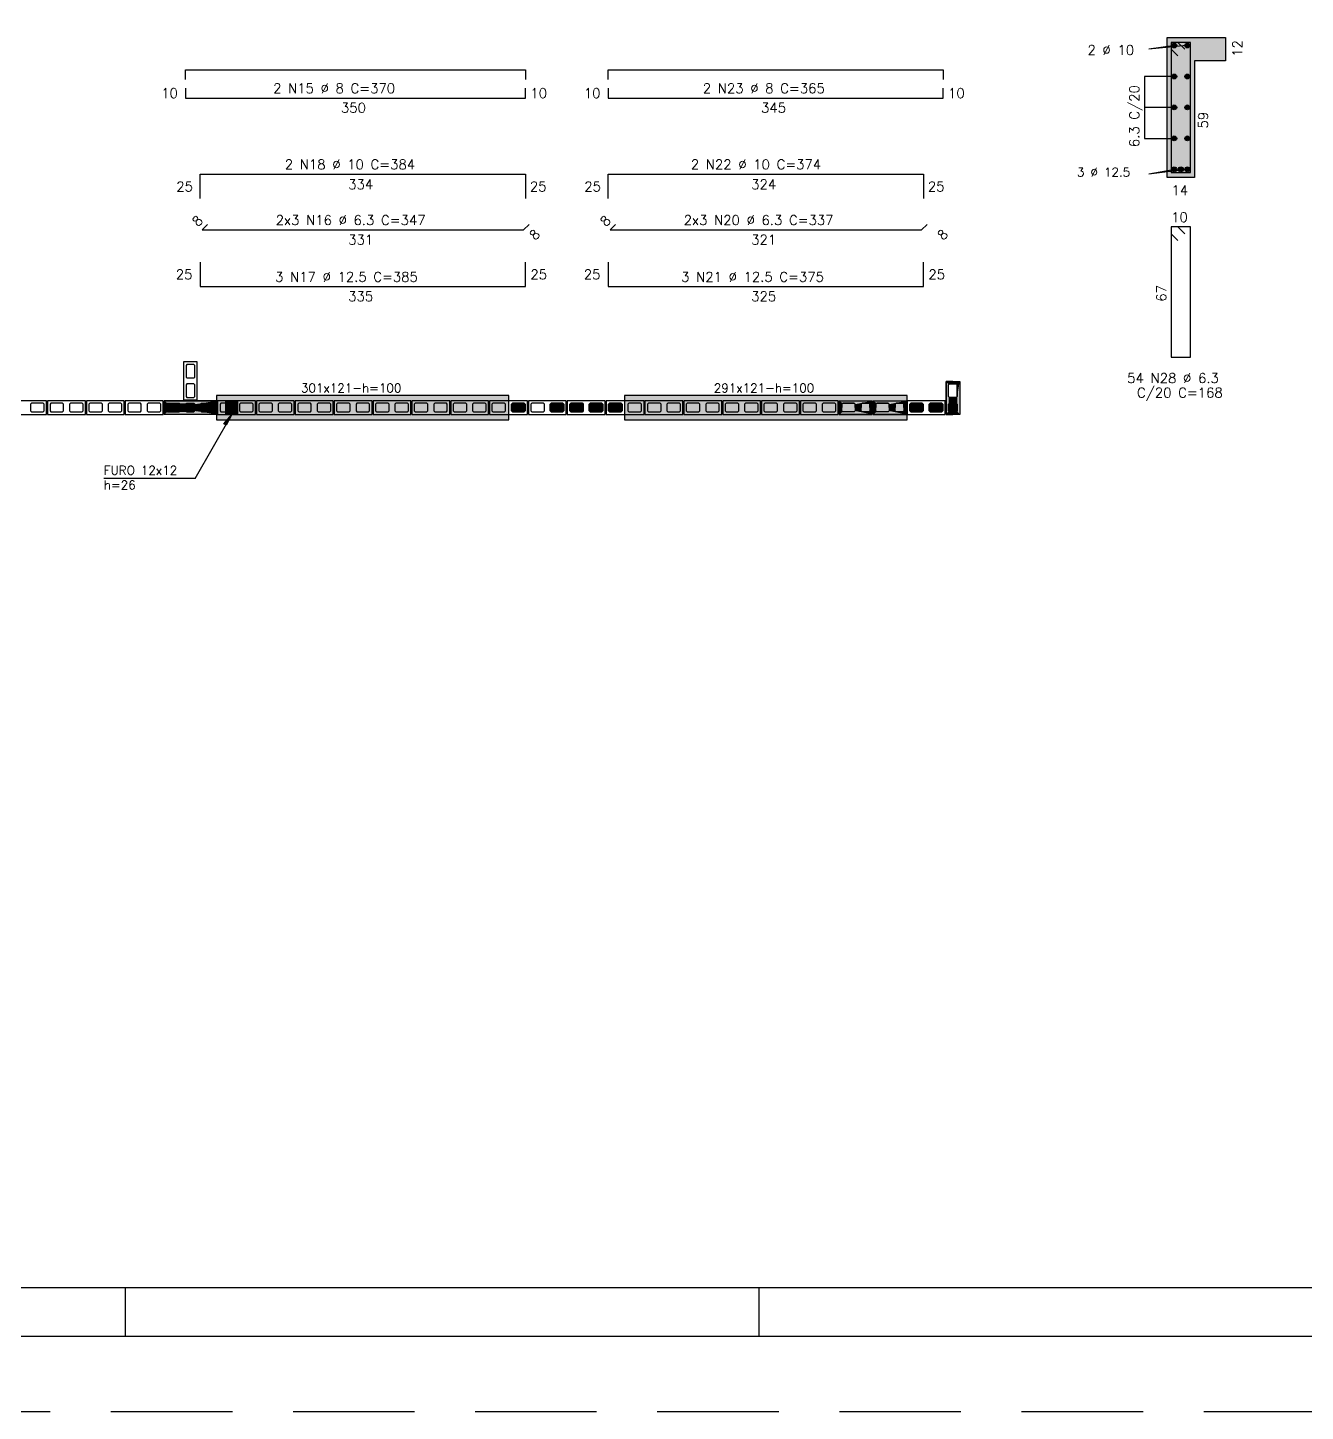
# Model space of a CAD drawing. Extents: x -1 to 122, y -1 to 61.
# Drawn here: x 45.97 to 72.28, y -1.45 to 27.04 of the extents above; entities that cross this region are included whole.
import ezdxf

# ---------------------------------------------------------------- set-up
doc = ezdxf.new("R2010")
doc.units = 0
doc.header["$MEASUREMENT"] = 0
doc.linetypes.add('HIDDEN', pattern=[0.375, 0.25, -0.125])
doc.layers.get('0').update_dxf_attribs({"linetype": 'CONTINUOUS'})
doc.layers.get('Defpoints').update_dxf_attribs({"linetype": 'CONTINUOUS'})
for name, color, linetype in [('ARQ_FOLHA', 7, 'CONTINUOUS'), ('PENA_01', 1, 'CONTINUOUS'), ('PENA_02', 2, 'CONTINUOUS'), ('PENA_03', 3, 'CONTINUOUS'), ('PENA_04', 4, 'CONTINUOUS'), ('PENA_05', 5, 'CONTINUOUS'), ('PENA_09', 254, 'CONTINUOUS'), ('PENA_10', 253, 'CONTINUOUS'), ('PENA_11', 252, 'CONTINUOUS'), ('PENA_19', 240, 'CONTINUOUS'), ('PENA_21', 100, 'CONTINUOUS'), ('PENA_23', 50, 'CONTINUOUS')]:
    doc.layers.add(name, color=color, linetype=linetype)
doc.styles.get("Standard").update_dxf_attribs({"font": 'ROMANS.SHX'})

# ---------------------------------------------------------------- blocks, each defined once
blk = doc.blocks.new('FOLHA A1+1 - 1102 X 594')
at = {"layer": 'ARQ_FOLHA', "color": 1}
for p, q in [((-718, 0), (-718, 10)), ((-587.5, 0), (-587.5, 10))]:
    blk.add_line(p, q, dxfattribs=at)
for points in [[(-1189, 0), (0, 0), (0, 594), (-1189, 594)], [(-1164, 10), (-10, 10), (-10, 584), (-1164, 584)]]:
    blk.add_lwpolyline(points, close=True, dxfattribs=at)
at = {"layer": 'Defpoints', "color": 8, "linetype": 'HIDDEN', "ltscale": 100}
blk.add_lwpolyline([(-1208.5, 609.5), (-1208.5, -15.5), (19.5, -15.5), (19.5, 609.5)], close=True, dxfattribs=at)

msp = doc.modelspace()

# ---------------------------------------------------------------- linework, layer by layer
at = {"layer": 'PENA_01', "linetype": 'Continuous'}
for p, q in [((69.599, 26.672), (69.053, 26.597)), ((69.829, 26.672), (69.053, 26.597)), ((69.579, 26.035), (68.963, 26.035)), ((68.963, 26.035), (68.963, 24.76)), ((69.579, 25.398), (68.963, 25.398)), ((68.963, 24.76), (69.579, 24.76)), ((69.599, 24.123), (69.053, 24.023)), ((69.829, 24.123), (69.053, 24.023))]:
    msp.add_line(p, q, dxfattribs=at)
for points in [[(49.252, 20.107), (49.232, 20.087), (49.232, 19.847), (49.252, 19.827), (49.392, 19.827), (49.412, 19.847), (49.412, 20.087), (49.392, 20.107), (49.252, 20.107)], [(49.252, 19.707), (49.232, 19.687), (49.232, 19.447), (49.252, 19.427), (49.392, 19.427), (49.412, 19.447), (49.412, 19.687), (49.392, 19.707), (49.252, 19.707)], [(64.932, 19.447), (64.932, 19.687), (64.952, 19.707), (65.092, 19.707), (65.112, 19.687), (65.112, 19.447), (65.092, 19.427), (64.952, 19.427), (64.932, 19.447)], [(46.312, 19.287), (46.292, 19.307), (46.052, 19.307), (46.032, 19.287), (46.032, 19.147), (46.052, 19.127), (46.292, 19.127), (46.312, 19.147), (46.312, 19.287)], [(46.712, 19.287), (46.692, 19.307), (46.452, 19.307), (46.432, 19.287), (46.432, 19.147), (46.452, 19.127), (46.692, 19.127), (46.712, 19.147), (46.712, 19.287)], [(47.112, 19.287), (47.092, 19.307), (46.852, 19.307), (46.832, 19.287), (46.832, 19.147), (46.852, 19.127), (47.092, 19.127), (47.112, 19.147), (47.112, 19.287)], [(47.512, 19.287), (47.492, 19.307), (47.252, 19.307), (47.232, 19.287), (47.232, 19.147), (47.252, 19.127), (47.492, 19.127), (47.512, 19.147), (47.512, 19.287)], [(47.912, 19.287), (47.892, 19.307), (47.652, 19.307), (47.632, 19.287), (47.632, 19.147), (47.652, 19.127), (47.892, 19.127), (47.912, 19.147), (47.912, 19.287)], [(48.312, 19.287), (48.292, 19.307), (48.052, 19.307), (48.032, 19.287), (48.032, 19.147), (48.052, 19.127), (48.292, 19.127), (48.312, 19.147), (48.312, 19.287)], [(48.712, 19.287), (48.692, 19.307), (48.452, 19.307), (48.432, 19.287), (48.432, 19.147), (48.452, 19.127), (48.692, 19.127), (48.712, 19.147), (48.712, 19.287)], [(48.832, 19.287), (48.852, 19.307), (49.092, 19.307), (49.112, 19.287), (49.112, 19.147), (49.092, 19.127), (48.852, 19.127), (48.832, 19.147), (48.832, 19.287)], [(49.232, 19.287), (49.252, 19.307), (49.392, 19.307), (49.412, 19.287), (49.412, 19.147), (49.392, 19.127), (49.252, 19.127), (49.232, 19.147), (49.232, 19.287)], [(49.532, 19.287), (49.552, 19.307), (49.792, 19.307), (49.812, 19.287), (49.812, 19.147), (49.792, 19.127), (49.552, 19.127), (49.532, 19.147), (49.532, 19.287)], [(50.212, 19.287), (50.192, 19.307), (49.952, 19.307), (49.932, 19.287), (49.932, 19.147), (49.952, 19.127), (50.192, 19.127), (50.212, 19.147), (50.212, 19.287)], [(50.612, 19.287), (50.592, 19.307), (50.352, 19.307), (50.332, 19.287), (50.332, 19.147), (50.352, 19.127), (50.592, 19.127), (50.612, 19.147), (50.612, 19.287)], [(51.012, 19.287), (50.992, 19.307), (50.752, 19.307), (50.732, 19.287), (50.732, 19.147), (50.752, 19.127), (50.992, 19.127), (51.012, 19.147), (51.012, 19.287)], [(51.412, 19.287), (51.392, 19.307), (51.152, 19.307), (51.132, 19.287), (51.132, 19.147), (51.152, 19.127), (51.392, 19.127), (51.412, 19.147), (51.412, 19.287)], [(51.812, 19.287), (51.792, 19.307), (51.552, 19.307), (51.532, 19.287), (51.532, 19.147), (51.552, 19.127), (51.792, 19.127), (51.812, 19.147), (51.812, 19.287)], [(52.212, 19.287), (52.192, 19.307), (51.952, 19.307), (51.932, 19.287), (51.932, 19.147), (51.952, 19.127), (52.192, 19.127), (52.212, 19.147), (52.212, 19.287)], [(52.612, 19.287), (52.592, 19.307), (52.352, 19.307), (52.332, 19.287), (52.332, 19.147), (52.352, 19.127), (52.592, 19.127), (52.612, 19.147), (52.612, 19.287)], [(53.012, 19.287), (52.992, 19.307), (52.752, 19.307), (52.732, 19.287), (52.732, 19.147), (52.752, 19.127), (52.992, 19.127), (53.012, 19.147), (53.012, 19.287)], [(53.412, 19.287), (53.392, 19.307), (53.152, 19.307), (53.132, 19.287), (53.132, 19.147), (53.152, 19.127), (53.392, 19.127), (53.412, 19.147), (53.412, 19.287)], [(53.812, 19.287), (53.792, 19.307), (53.552, 19.307), (53.532, 19.287), (53.532, 19.147), (53.552, 19.127), (53.792, 19.127), (53.812, 19.147), (53.812, 19.287)], [(54.212, 19.287), (54.192, 19.307), (53.952, 19.307), (53.932, 19.287), (53.932, 19.147), (53.952, 19.127), (54.192, 19.127), (54.212, 19.147), (54.212, 19.287)], [(54.612, 19.287), (54.592, 19.307), (54.352, 19.307), (54.332, 19.287), (54.332, 19.147), (54.352, 19.127), (54.592, 19.127), (54.612, 19.147), (54.612, 19.287)], [(55.012, 19.287), (54.992, 19.307), (54.752, 19.307), (54.732, 19.287), (54.732, 19.147), (54.752, 19.127), (54.992, 19.127), (55.012, 19.147), (55.012, 19.287)], [(55.412, 19.287), (55.392, 19.307), (55.152, 19.307), (55.132, 19.287), (55.132, 19.147), (55.152, 19.127), (55.392, 19.127), (55.412, 19.147), (55.412, 19.287)], [(55.812, 19.287), (55.792, 19.307), (55.552, 19.307), (55.532, 19.287), (55.532, 19.147), (55.552, 19.127), (55.792, 19.127), (55.812, 19.147), (55.812, 19.287)], [(56.212, 19.287), (56.192, 19.307), (55.952, 19.307), (55.932, 19.287), (55.932, 19.147), (55.952, 19.127), (56.192, 19.127), (56.212, 19.147), (56.212, 19.287)], [(56.612, 19.287), (56.592, 19.307), (56.352, 19.307), (56.332, 19.287), (56.332, 19.147), (56.352, 19.127), (56.592, 19.127), (56.612, 19.147), (56.612, 19.287)], [(57.012, 19.287), (56.992, 19.307), (56.752, 19.307), (56.732, 19.287), (56.732, 19.147), (56.752, 19.127), (56.992, 19.127), (57.012, 19.147), (57.012, 19.287)], [(57.412, 19.287), (57.392, 19.307), (57.152, 19.307), (57.132, 19.287), (57.132, 19.147), (57.152, 19.127), (57.392, 19.127), (57.412, 19.147), (57.412, 19.287)], [(57.812, 19.287), (57.792, 19.307), (57.552, 19.307), (57.532, 19.287), (57.532, 19.147), (57.552, 19.127), (57.792, 19.127), (57.812, 19.147), (57.812, 19.287)], [(58.212, 19.287), (58.192, 19.307), (57.952, 19.307), (57.932, 19.287), (57.932, 19.147), (57.952, 19.127), (58.192, 19.127), (58.212, 19.147), (58.212, 19.287)], [(58.612, 19.287), (58.592, 19.307), (58.352, 19.307), (58.332, 19.287), (58.332, 19.147), (58.352, 19.127), (58.592, 19.127), (58.612, 19.147), (58.612, 19.287)], [(59.012, 19.287), (58.992, 19.307), (58.752, 19.307), (58.732, 19.287), (58.732, 19.147), (58.752, 19.127), (58.992, 19.127), (59.012, 19.147), (59.012, 19.287)], [(59.412, 19.287), (59.392, 19.307), (59.152, 19.307), (59.132, 19.287), (59.132, 19.147), (59.152, 19.127), (59.392, 19.127), (59.412, 19.147), (59.412, 19.287)], [(59.812, 19.287), (59.792, 19.307), (59.552, 19.307), (59.532, 19.287), (59.532, 19.147), (59.552, 19.127), (59.792, 19.127), (59.812, 19.147), (59.812, 19.287)], [(60.212, 19.287), (60.192, 19.307), (59.952, 19.307), (59.932, 19.287), (59.932, 19.147), (59.952, 19.127), (60.192, 19.127), (60.212, 19.147), (60.212, 19.287)], [(60.612, 19.287), (60.592, 19.307), (60.352, 19.307), (60.332, 19.287), (60.332, 19.147), (60.352, 19.127), (60.592, 19.127), (60.612, 19.147), (60.612, 19.287)], [(61.012, 19.287), (60.992, 19.307), (60.752, 19.307), (60.732, 19.287), (60.732, 19.147), (60.752, 19.127), (60.992, 19.127), (61.012, 19.147), (61.012, 19.287)], [(61.412, 19.287), (61.392, 19.307), (61.152, 19.307), (61.132, 19.287), (61.132, 19.147), (61.152, 19.127), (61.392, 19.127), (61.412, 19.147), (61.412, 19.287)], [(61.812, 19.287), (61.792, 19.307), (61.552, 19.307), (61.532, 19.287), (61.532, 19.147), (61.552, 19.127), (61.792, 19.127), (61.812, 19.147), (61.812, 19.287)], [(62.212, 19.287), (62.192, 19.307), (61.952, 19.307), (61.932, 19.287), (61.932, 19.147), (61.952, 19.127), (62.192, 19.127), (62.212, 19.147), (62.212, 19.287)], [(62.612, 19.287), (62.592, 19.307), (62.352, 19.307), (62.332, 19.287), (62.332, 19.147), (62.352, 19.127), (62.592, 19.127), (62.612, 19.147), (62.612, 19.287)], [(62.992, 19.127), (62.752, 19.127), (62.732, 19.147), (62.732, 19.287), (62.752, 19.307), (62.992, 19.307), (63.012, 19.287), (63.012, 19.147), (62.992, 19.127)], [(63.292, 19.127), (63.152, 19.127), (63.132, 19.147), (63.132, 19.287), (63.152, 19.307), (63.292, 19.307), (63.312, 19.287), (63.312, 19.147), (63.292, 19.127)], [(63.692, 19.127), (63.452, 19.127), (63.432, 19.147), (63.432, 19.287), (63.452, 19.307), (63.692, 19.307), (63.712, 19.287), (63.712, 19.147), (63.692, 19.127)], [(63.992, 19.127), (63.852, 19.127), (63.832, 19.147), (63.832, 19.287), (63.852, 19.307), (63.992, 19.307), (64.012, 19.287), (64.012, 19.147), (63.992, 19.127)], [(64.412, 19.287), (64.392, 19.307), (64.152, 19.307), (64.132, 19.287), (64.132, 19.147), (64.152, 19.127), (64.392, 19.127), (64.412, 19.147), (64.412, 19.287)], [(64.812, 19.287), (64.792, 19.307), (64.552, 19.307), (64.532, 19.287), (64.532, 19.147), (64.552, 19.127), (64.792, 19.127), (64.812, 19.147), (64.812, 19.287)], [(64.932, 19.147), (64.932, 19.287), (64.952, 19.307), (65.092, 19.307), (65.112, 19.287), (65.112, 19.147), (65.092, 19.127), (64.952, 19.127), (64.932, 19.147)]]:
    msp.add_lwpolyline(points, dxfattribs=at)
at = {"layer": 'PENA_02', "linetype": 'Continuous'}
for p, q in [((48.782, 19.357), (49.862, 19.357)), ((48.782, 19.077), (48.782, 19.357)), ((49.862, 19.357), (49.862, 19.077)), ((49.862, 19.077), (48.782, 19.077))]:
    msp.add_line(p, q, dxfattribs=at)
for points in [[(49.182, 20.157), (49.182, 19.377), (49.462, 19.377), (49.462, 20.157), (49.182, 20.157)], [(64.882, 19.077), (64.882, 19.757), (65.162, 19.757), (65.162, 19.077), (64.882, 19.077)], [(46.362, 19.357), (45.582, 19.357), (45.582, 19.077), (46.362, 19.077), (46.362, 19.357)], [(47.162, 19.357), (46.382, 19.357), (46.382, 19.077), (47.162, 19.077), (47.162, 19.357)], [(47.962, 19.357), (47.182, 19.357), (47.182, 19.077), (47.962, 19.077), (47.962, 19.357)], [(48.762, 19.357), (47.982, 19.357), (47.982, 19.077), (48.762, 19.077), (48.762, 19.357)], [(50.662, 19.357), (49.882, 19.357), (49.882, 19.077), (50.662, 19.077), (50.662, 19.357)], [(51.462, 19.357), (50.682, 19.357), (50.682, 19.077), (51.462, 19.077), (51.462, 19.357)], [(52.262, 19.357), (51.482, 19.357), (51.482, 19.077), (52.262, 19.077), (52.262, 19.357)], [(53.062, 19.357), (52.282, 19.357), (52.282, 19.077), (53.062, 19.077), (53.062, 19.357)], [(53.862, 19.357), (53.082, 19.357), (53.082, 19.077), (53.862, 19.077), (53.862, 19.357)], [(54.662, 19.357), (53.882, 19.357), (53.882, 19.077), (54.662, 19.077), (54.662, 19.357)], [(55.462, 19.357), (54.682, 19.357), (54.682, 19.077), (55.462, 19.077), (55.462, 19.357)], [(56.262, 19.357), (55.482, 19.357), (55.482, 19.077), (56.262, 19.077), (56.262, 19.357)], [(57.062, 19.357), (56.282, 19.357), (56.282, 19.077), (57.062, 19.077), (57.062, 19.357)], [(57.862, 19.357), (57.082, 19.357), (57.082, 19.077), (57.862, 19.077), (57.862, 19.357)], [(58.662, 19.357), (57.882, 19.357), (57.882, 19.077), (58.662, 19.077), (58.662, 19.357)], [(59.462, 19.357), (58.682, 19.357), (58.682, 19.077), (59.462, 19.077), (59.462, 19.357)], [(60.262, 19.357), (59.482, 19.357), (59.482, 19.077), (60.262, 19.077), (60.262, 19.357)], [(61.062, 19.357), (60.282, 19.357), (60.282, 19.077), (61.062, 19.077), (61.062, 19.357)], [(61.862, 19.357), (61.082, 19.357), (61.082, 19.077), (61.862, 19.077), (61.862, 19.357)], [(62.662, 19.357), (61.882, 19.357), (61.882, 19.077), (62.662, 19.077), (62.662, 19.357)], [(63.362, 19.077), (62.682, 19.077), (62.682, 19.357), (63.362, 19.357), (63.362, 19.077)], [(64.062, 19.077), (63.382, 19.077), (63.382, 19.357), (64.062, 19.357), (64.062, 19.077)], [(64.862, 19.357), (64.082, 19.357), (64.082, 19.077), (64.862, 19.077), (64.862, 19.357)]]:
    msp.add_lwpolyline(points, dxfattribs=at)
at = {"layer": 'PENA_03', "linetype": 'Continuous'}
for p, q in [((69.434, 23.958), (69.434, 26.838)), ((69.434, 26.838), (70.634, 26.838)), ((70.634, 26.838), (70.634, 26.358)), ((70.634, 26.358), (69.994, 26.358)), ((69.994, 26.358), (69.994, 23.958)), ((69.994, 23.958), (69.434, 23.958)), ((50.051, 19.357), (50.291, 19.077)), ((50.291, 19.357), (50.051, 19.077)), ((50.292, 19.357), (50.052, 19.077)), ((50.292, 19.076), (50.052, 19.357)), ((50.052, 19.357), (50.292, 19.077)), ((50.292, 19.357), (50.052, 19.077)), ((49.419, 17.754), (50.172, 19.076)), ((49.419, 17.754), (47.539, 17.754))]:
    msp.add_line(p, q, dxfattribs=at)
for points in [[(49.112, 19.147), (49.092, 19.127), (48.852, 19.127), (48.832, 19.147), (48.832, 19.287), (48.852, 19.307), (49.092, 19.307), (49.112, 19.287), (49.112, 19.147)], [(49.392, 19.307), (49.412, 19.287), (49.412, 19.147), (49.392, 19.127), (49.252, 19.127), (49.232, 19.147), (49.232, 19.287), (49.252, 19.307), (49.392, 19.307)], [(49.812, 19.147), (49.792, 19.127), (49.552, 19.127), (49.532, 19.147), (49.532, 19.287), (49.552, 19.307), (49.792, 19.307), (49.812, 19.287), (49.812, 19.147)], [(50.051, 19.357), (50.291, 19.357), (50.291, 19.077), (50.051, 19.077), (50.051, 19.357)], [(50.052, 19.357), (50.292, 19.357), (50.292, 19.076), (50.052, 19.076), (50.052, 19.357)], [(50.052, 19.357), (50.292, 19.357), (50.292, 19.077), (50.052, 19.077), (50.052, 19.357)], [(56.212, 19.147), (56.192, 19.127), (55.952, 19.127), (55.932, 19.147), (55.932, 19.287), (55.952, 19.307), (56.192, 19.307), (56.212, 19.287), (56.212, 19.147)], [(57.012, 19.147), (56.992, 19.127), (56.752, 19.127), (56.732, 19.147), (56.732, 19.287), (56.752, 19.307), (56.992, 19.307), (57.012, 19.287), (57.012, 19.147)], [(57.412, 19.147), (57.392, 19.127), (57.152, 19.127), (57.132, 19.147), (57.132, 19.287), (57.152, 19.307), (57.392, 19.307), (57.412, 19.287), (57.412, 19.147)], [(57.812, 19.147), (57.792, 19.127), (57.552, 19.127), (57.532, 19.147), (57.532, 19.287), (57.552, 19.307), (57.792, 19.307), (57.812, 19.287), (57.812, 19.147)], [(58.212, 19.147), (58.192, 19.127), (57.952, 19.127), (57.932, 19.147), (57.932, 19.287), (57.952, 19.307), (58.192, 19.307), (58.212, 19.287), (58.212, 19.147)], [(64.412, 19.147), (64.392, 19.127), (64.152, 19.127), (64.132, 19.147), (64.132, 19.287), (64.152, 19.307), (64.392, 19.307), (64.412, 19.287), (64.412, 19.147)], [(64.812, 19.147), (64.792, 19.127), (64.552, 19.127), (64.532, 19.147), (64.532, 19.287), (64.552, 19.307), (64.792, 19.307), (64.812, 19.287), (64.812, 19.147)], [(65.092, 19.307), (65.112, 19.287), (65.112, 19.147), (65.092, 19.127), (64.952, 19.127), (64.932, 19.147), (64.932, 19.287), (64.952, 19.307), (65.092, 19.307)], [(50.172, 19.076), (50.057, 18.852), (50.009, 18.885), (50.172, 19.076)]]:
    msp.add_lwpolyline(points, dxfattribs=at)
for centre, radius in [((69.579, 26.673), 0.05), ((69.849, 26.673), 0.05), ((69.579, 26.035), 0.05), ((69.849, 26.035), 0.05), ((69.579, 25.398), 0.05), ((69.849, 25.398), 0.05), ((69.579, 24.76), 0.05), ((69.849, 24.76), 0.05), ((69.579, 24.123), 0.05), ((69.714, 24.123), 0.05), ((69.849, 24.123), 0.05), ((48.972, 19.217), 0.04), ((49.322, 19.217), 0.04), ((49.672, 19.217), 0.04), ((56.072, 19.217), 0.04), ((56.872, 19.217), 0.04), ((57.272, 19.217), 0.04), ((57.672, 19.217), 0.04), ((58.072, 19.217), 0.04), ((64.272, 19.217), 0.04), ((64.672, 19.217), 0.04), ((65.022, 19.217), 0.04)]:
    msp.add_circle(centre, radius, dxfattribs=at)
for points in [[(69.629, 26.673), (69.554, 26.716), (69.532, 26.69)], [(69.629, 26.673), (69.532, 26.69), (69.532, 26.656)], [(69.629, 26.673), (69.532, 26.656), (69.554, 26.63)], [(69.629, 26.673), (69.587, 26.722), (69.554, 26.716)], [(69.629, 26.673), (69.554, 26.63), (69.587, 26.624)], [(69.629, 26.673), (69.617, 26.705), (69.587, 26.722)], [(69.629, 26.673), (69.587, 26.624), (69.617, 26.641)], [(69.629, 26.673), (69.617, 26.641), (69.629, 26.673)], [(69.899, 26.673), (69.824, 26.716), (69.802, 26.69)], [(69.899, 26.673), (69.802, 26.69), (69.802, 26.656)], [(69.899, 26.673), (69.802, 26.656), (69.824, 26.63)], [(69.899, 26.673), (69.857, 26.722), (69.824, 26.716)], [(69.899, 26.673), (69.824, 26.63), (69.857, 26.624)], [(69.899, 26.673), (69.887, 26.705), (69.857, 26.722)], [(69.899, 26.673), (69.857, 26.624), (69.887, 26.641)], [(69.899, 26.673), (69.887, 26.641), (69.899, 26.673)], [(69.629, 26.035), (69.554, 26.079), (69.532, 26.052)], [(69.629, 26.035), (69.532, 26.052), (69.532, 26.018)], [(69.629, 26.035), (69.532, 26.018), (69.554, 25.992)], [(69.629, 26.035), (69.587, 26.085), (69.554, 26.079)], [(69.629, 26.035), (69.554, 25.992), (69.587, 25.986)], [(69.629, 26.035), (69.617, 26.067), (69.587, 26.085)], [(69.629, 26.035), (69.587, 25.986), (69.617, 26.003)], [(69.629, 26.035), (69.617, 26.003), (69.629, 26.035)], [(69.899, 26.035), (69.824, 26.079), (69.802, 26.052)], [(69.899, 26.035), (69.802, 26.052), (69.802, 26.018)], [(69.899, 26.035), (69.802, 26.018), (69.824, 25.992)], [(69.899, 26.035), (69.857, 26.085), (69.824, 26.079)], [(69.899, 26.035), (69.824, 25.992), (69.857, 25.986)], [(69.899, 26.035), (69.887, 26.067), (69.857, 26.085)], [(69.899, 26.035), (69.857, 25.986), (69.887, 26.003)], [(69.899, 26.035), (69.887, 26.003), (69.899, 26.035)], [(69.629, 25.398), (69.554, 25.441), (69.532, 25.415)], [(69.629, 25.398), (69.532, 25.415), (69.532, 25.381)], [(69.629, 25.398), (69.532, 25.381), (69.554, 25.355)], [(69.629, 25.398), (69.587, 25.447), (69.554, 25.441)], [(69.629, 25.398), (69.554, 25.355), (69.587, 25.349)], [(69.629, 25.398), (69.617, 25.43), (69.587, 25.447)], [(69.629, 25.398), (69.587, 25.349), (69.617, 25.366)], [(69.629, 25.398), (69.617, 25.366), (69.629, 25.398)], [(69.899, 25.398), (69.824, 25.441), (69.802, 25.415)], [(69.899, 25.398), (69.802, 25.415), (69.802, 25.381)], [(69.899, 25.398), (69.802, 25.381), (69.824, 25.355)], [(69.899, 25.398), (69.857, 25.447), (69.824, 25.441)], [(69.899, 25.398), (69.824, 25.355), (69.857, 25.349)], [(69.899, 25.398), (69.887, 25.43), (69.857, 25.447)], [(69.899, 25.398), (69.857, 25.349), (69.887, 25.366)], [(69.899, 25.398), (69.887, 25.366), (69.899, 25.398)], [(69.629, 24.76), (69.554, 24.804), (69.532, 24.777)], [(69.629, 24.76), (69.587, 24.81), (69.554, 24.804)], [(69.629, 24.76), (69.617, 24.792), (69.587, 24.81)], [(69.899, 24.76), (69.824, 24.804), (69.802, 24.777)], [(69.899, 24.76), (69.857, 24.81), (69.824, 24.804)], [(69.899, 24.76), (69.887, 24.792), (69.857, 24.81)], [(69.629, 24.76), (69.532, 24.777), (69.532, 24.743)], [(69.629, 24.76), (69.532, 24.743), (69.554, 24.717)], [(69.629, 24.76), (69.554, 24.717), (69.587, 24.711)], [(69.629, 24.76), (69.587, 24.711), (69.617, 24.728)], [(69.629, 24.76), (69.617, 24.728), (69.629, 24.76)], [(69.899, 24.76), (69.802, 24.777), (69.802, 24.743)], [(69.899, 24.76), (69.802, 24.743), (69.824, 24.717)], [(69.899, 24.76), (69.824, 24.717), (69.857, 24.711)], [(69.899, 24.76), (69.857, 24.711), (69.887, 24.728)], [(69.899, 24.76), (69.887, 24.728), (69.899, 24.76)], [(69.629, 24.123), (69.554, 24.166), (69.532, 24.14)], [(69.629, 24.123), (69.532, 24.14), (69.532, 24.106)], [(69.629, 24.123), (69.532, 24.106), (69.554, 24.08)], [(69.629, 24.123), (69.587, 24.172), (69.554, 24.166)], [(69.629, 24.123), (69.554, 24.08), (69.587, 24.074)], [(69.629, 24.123), (69.617, 24.155), (69.587, 24.172)], [(69.629, 24.123), (69.587, 24.074), (69.617, 24.091)], [(69.629, 24.123), (69.617, 24.091), (69.629, 24.123)], [(69.764, 24.123), (69.689, 24.166), (69.667, 24.14)], [(69.764, 24.123), (69.667, 24.14), (69.667, 24.106)], [(69.764, 24.123), (69.667, 24.106), (69.689, 24.08)], [(69.764, 24.123), (69.722, 24.172), (69.689, 24.166)], [(69.764, 24.123), (69.689, 24.08), (69.722, 24.074)], [(69.764, 24.123), (69.752, 24.155), (69.722, 24.172)], [(69.764, 24.123), (69.722, 24.074), (69.752, 24.091)], [(69.764, 24.123), (69.752, 24.091), (69.764, 24.123)], [(69.899, 24.123), (69.824, 24.166), (69.802, 24.14)], [(69.899, 24.123), (69.802, 24.14), (69.802, 24.106)], [(69.899, 24.123), (69.802, 24.106), (69.824, 24.08)], [(69.899, 24.123), (69.857, 24.172), (69.824, 24.166)], [(69.899, 24.123), (69.824, 24.08), (69.857, 24.074)], [(69.899, 24.123), (69.887, 24.155), (69.857, 24.172)], [(69.899, 24.123), (69.857, 24.074), (69.887, 24.091)], [(69.899, 24.123), (69.887, 24.091), (69.899, 24.123)], [(49.012, 19.217), (48.952, 19.251), (48.934, 19.23)], [(49.012, 19.217), (48.934, 19.23), (48.934, 19.203)], [(49.012, 19.217), (48.934, 19.203), (48.952, 19.182)], [(49.012, 19.217), (48.979, 19.256), (48.952, 19.251)], [(49.012, 19.217), (48.952, 19.182), (48.979, 19.177)], [(49.012, 19.217), (49.003, 19.242), (48.979, 19.256)], [(49.012, 19.217), (48.979, 19.177), (49.003, 19.191)], [(49.012, 19.217), (49.003, 19.191), (49.012, 19.217)], [(49.362, 19.217), (49.302, 19.251), (49.284, 19.23)], [(49.362, 19.217), (49.284, 19.23), (49.284, 19.203)], [(49.362, 19.217), (49.284, 19.203), (49.302, 19.182)], [(49.362, 19.217), (49.329, 19.256), (49.302, 19.251)], [(49.362, 19.217), (49.302, 19.182), (49.329, 19.177)], [(49.362, 19.217), (49.353, 19.242), (49.329, 19.256)], [(49.362, 19.217), (49.329, 19.177), (49.353, 19.191)], [(49.362, 19.217), (49.353, 19.191), (49.362, 19.217)], [(49.712, 19.217), (49.652, 19.251), (49.634, 19.23)], [(49.712, 19.217), (49.634, 19.23), (49.634, 19.203)], [(49.712, 19.217), (49.634, 19.203), (49.652, 19.182)], [(49.712, 19.217), (49.679, 19.256), (49.652, 19.251)], [(49.712, 19.217), (49.652, 19.182), (49.679, 19.177)], [(49.712, 19.217), (49.703, 19.242), (49.679, 19.256)], [(49.712, 19.217), (49.679, 19.177), (49.703, 19.191)], [(49.712, 19.217), (49.703, 19.191), (49.712, 19.217)], [(56.112, 19.217), (56.052, 19.251), (56.034, 19.23)], [(56.112, 19.217), (56.034, 19.23), (56.034, 19.203)], [(56.112, 19.217), (56.034, 19.203), (56.052, 19.182)], [(56.112, 19.217), (56.079, 19.256), (56.052, 19.251)], [(56.112, 19.217), (56.052, 19.182), (56.079, 19.177)], [(56.112, 19.217), (56.103, 19.242), (56.079, 19.256)], [(56.112, 19.217), (56.079, 19.177), (56.103, 19.191)], [(56.112, 19.217), (56.103, 19.191), (56.112, 19.217)], [(56.912, 19.217), (56.852, 19.251), (56.834, 19.23)], [(56.912, 19.217), (56.834, 19.23), (56.834, 19.203)], [(56.912, 19.217), (56.834, 19.203), (56.852, 19.182)], [(56.912, 19.217), (56.879, 19.256), (56.852, 19.251)], [(56.912, 19.217), (56.852, 19.182), (56.879, 19.177)], [(56.912, 19.217), (56.903, 19.242), (56.879, 19.256)], [(56.912, 19.217), (56.879, 19.177), (56.903, 19.191)], [(56.912, 19.217), (56.903, 19.191), (56.912, 19.217)], [(57.312, 19.217), (57.252, 19.251), (57.234, 19.23)], [(57.312, 19.217), (57.234, 19.23), (57.234, 19.203)], [(57.312, 19.217), (57.234, 19.203), (57.252, 19.182)], [(57.312, 19.217), (57.279, 19.256), (57.252, 19.251)], [(57.312, 19.217), (57.252, 19.182), (57.279, 19.177)], [(57.312, 19.217), (57.303, 19.242), (57.279, 19.256)], [(57.312, 19.217), (57.279, 19.177), (57.303, 19.191)], [(57.312, 19.217), (57.303, 19.191), (57.312, 19.217)], [(57.712, 19.217), (57.652, 19.251), (57.634, 19.23)], [(57.712, 19.217), (57.634, 19.23), (57.634, 19.203)], [(57.712, 19.217), (57.634, 19.203), (57.652, 19.182)], [(57.712, 19.217), (57.679, 19.256), (57.652, 19.251)], [(57.712, 19.217), (57.652, 19.182), (57.679, 19.177)], [(57.712, 19.217), (57.703, 19.242), (57.679, 19.256)], [(57.712, 19.217), (57.679, 19.177), (57.703, 19.191)], [(57.712, 19.217), (57.703, 19.191), (57.712, 19.217)], [(58.112, 19.217), (58.052, 19.251), (58.034, 19.23)], [(58.112, 19.217), (58.034, 19.23), (58.034, 19.203)], [(58.112, 19.217), (58.034, 19.203), (58.052, 19.182)], [(58.112, 19.217), (58.079, 19.256), (58.052, 19.251)], [(58.112, 19.217), (58.052, 19.182), (58.079, 19.177)], [(58.112, 19.217), (58.103, 19.242), (58.079, 19.256)], [(58.112, 19.217), (58.079, 19.177), (58.103, 19.191)], [(58.112, 19.217), (58.103, 19.191), (58.112, 19.217)], [(64.312, 19.217), (64.252, 19.251), (64.234, 19.23)], [(64.312, 19.217), (64.234, 19.23), (64.234, 19.203)], [(64.312, 19.217), (64.234, 19.203), (64.252, 19.182)], [(64.312, 19.217), (64.279, 19.256), (64.252, 19.251)], [(64.312, 19.217), (64.252, 19.182), (64.279, 19.177)], [(64.312, 19.217), (64.303, 19.242), (64.279, 19.256)], [(64.312, 19.217), (64.279, 19.177), (64.303, 19.191)], [(64.312, 19.217), (64.303, 19.191), (64.312, 19.217)], [(64.712, 19.217), (64.652, 19.251), (64.634, 19.23)], [(64.712, 19.217), (64.634, 19.23), (64.634, 19.203)], [(64.712, 19.217), (64.634, 19.203), (64.652, 19.182)], [(64.712, 19.217), (64.679, 19.256), (64.652, 19.251)], [(64.712, 19.217), (64.652, 19.182), (64.679, 19.177)], [(64.712, 19.217), (64.703, 19.242), (64.679, 19.256)], [(64.712, 19.217), (64.679, 19.177), (64.703, 19.191)], [(64.712, 19.217), (64.703, 19.191), (64.712, 19.217)], [(65.062, 19.217), (65.002, 19.251), (64.984, 19.23)], [(65.062, 19.217), (64.984, 19.23), (64.984, 19.203)], [(65.062, 19.217), (64.984, 19.203), (65.002, 19.182)], [(65.062, 19.217), (65.029, 19.256), (65.002, 19.251)], [(65.062, 19.217), (65.002, 19.182), (65.029, 19.177)], [(65.062, 19.217), (65.053, 19.242), (65.029, 19.256)], [(65.062, 19.217), (65.029, 19.177), (65.053, 19.191)], [(65.062, 19.217), (65.053, 19.191), (65.062, 19.217)], [(50.172, 19.076), (50.057, 18.852), (50.009, 18.885)], [(50.172, 19.076), (50.009, 18.885), (50.172, 19.076)]]:
    msp.add_solid(points, dxfattribs=at)
at = {"layer": 'PENA_04', "linetype": 'Continuous'}
for p, q in [((69.654, 26.738), (69.514, 26.738)), ((69.514, 26.738), (69.514, 24.058)), ((69.914, 26.738), (69.514, 26.738)), ((69.514, 26.738), (69.514, 26.598)), ((69.514, 26.598), (69.654, 26.458)), ((69.794, 26.598), (69.654, 26.738)), ((69.914, 24.058), (69.914, 26.738)), ((69.514, 24.058), (69.914, 24.058))]:
    msp.add_line(p, q, dxfattribs=at)
at = {"layer": 'PENA_05', "linetype": 'Continuous'}
for p, q in [((49.222, 25.975), (49.222, 26.175)), ((49.222, 26.175), (56.222, 26.175)), ((56.222, 26.175), (56.222, 25.975)), ((57.922, 25.975), (57.922, 26.175)), ((57.922, 26.175), (64.822, 26.175)), ((64.822, 26.175), (64.822, 25.975)), ((49.222, 25.791), (49.222, 25.591)), ((56.222, 25.591), (56.222, 25.791)), ((57.922, 25.791), (57.922, 25.591)), ((64.822, 25.591), (64.822, 25.791)), ((49.222, 25.591), (56.222, 25.591)), ((57.922, 25.591), (64.822, 25.591)), ((49.522, 23.524), (49.522, 24.024)), ((49.522, 24.024), (56.222, 24.024)), ((56.222, 24.024), (56.222, 23.524)), ((57.922, 23.524), (57.922, 24.024)), ((57.922, 24.024), (64.417, 24.024)), ((64.417, 24.024), (64.417, 23.524)), ((49.675, 22.987), (49.562, 22.874)), ((49.562, 22.874), (56.182, 22.874)), ((56.182, 22.874), (56.295, 22.987)), ((58.075, 22.987), (57.962, 22.874)), ((57.962, 22.874), (64.377, 22.874)), ((64.377, 22.874), (64.49, 22.987)), ((69.654, 22.937), (69.514, 22.937)), ((69.514, 22.937), (69.514, 20.257)), ((69.914, 22.937), (69.514, 22.937)), ((69.514, 22.937), (69.514, 22.797)), ((69.514, 22.797), (69.654, 22.657)), ((69.794, 22.797), (69.654, 22.937)), ((69.914, 20.257), (69.914, 22.937)), ((49.522, 22.209), (49.522, 21.709)), ((56.222, 21.709), (56.222, 22.209)), ((57.922, 22.209), (57.922, 21.709)), ((64.417, 21.709), (64.417, 22.209)), ((49.522, 21.709), (56.222, 21.709)), ((57.922, 21.709), (64.417, 21.709)), ((69.514, 20.257), (69.914, 20.257))]:
    msp.add_line(p, q, dxfattribs=at)
at = {"layer": 'PENA_09', "linetype": 'Continuous'}
for points in [[(50.172, 19.217), (50.292, 19.357), (50.052, 19.357), (50.172, 19.217)], [(50.052, 19.077), (50.172, 19.217), (50.052, 19.357), (50.052, 19.077)], [(50.172, 19.217), (50.052, 19.077), (50.052, 19.076), (50.292, 19.076), (50.172, 19.217)], [(50.292, 19.076), (50.292, 19.357), (50.172, 19.217), (50.292, 19.076)]]:
    msp.add_lwpolyline(points, dxfattribs=at)
for points in [[(50.172, 19.217), (50.292, 19.357), (50.052, 19.357)], [(50.172, 19.217), (50.052, 19.357), (50.172, 19.217)], [(50.052, 19.077), (50.172, 19.217), (50.052, 19.357)], [(50.052, 19.077), (50.052, 19.357), (50.052, 19.077)], [(50.172, 19.217), (50.052, 19.077), (50.052, 19.077)], [(50.172, 19.217), (50.052, 19.077), (50.292, 19.076)], [(50.292, 19.076), (50.292, 19.357), (50.172, 19.217)], [(50.292, 19.076), (50.172, 19.217), (50.292, 19.076)], [(50.172, 19.217), (50.292, 19.076), (50.172, 19.217)]]:
    msp.add_solid(points, dxfattribs=at)
at = {"layer": 'PENA_10', "linetype": 'Continuous'}
for points in [[(69.434, 26.838), (70.634, 26.838), (70.634, 26.358)], [(69.434, 26.838), (70.634, 26.358), (69.994, 26.358)], [(69.434, 26.838), (69.994, 26.358), (69.994, 23.958)], [(69.434, 26.838), (69.994, 23.958), (69.434, 23.958)], [(69.434, 26.838), (69.434, 23.958), (69.434, 26.838)]]:
    msp.add_solid(points, dxfattribs=at)
at = {"layer": 'PENA_11', "linetype": 'Continuous'}
for points in [[(49.112, 19.147), (48.832, 19.287), (48.852, 19.307)], [(49.112, 19.147), (48.832, 19.147), (48.832, 19.287)], [(49.112, 19.147), (48.852, 19.127), (48.832, 19.147)], [(49.112, 19.147), (48.852, 19.307), (49.092, 19.307)], [(49.112, 19.147), (49.092, 19.127), (48.852, 19.127)], [(49.112, 19.147), (49.092, 19.307), (49.112, 19.287)], [(49.112, 19.147), (49.112, 19.287), (49.112, 19.147)], [(49.392, 19.307), (49.252, 19.127), (49.232, 19.147)], [(49.392, 19.307), (49.232, 19.147), (49.232, 19.287)], [(49.392, 19.307), (49.232, 19.287), (49.252, 19.307)], [(49.392, 19.307), (49.392, 19.127), (49.252, 19.127)], [(49.392, 19.307), (49.252, 19.307), (49.392, 19.307)], [(49.392, 19.307), (49.412, 19.287), (49.412, 19.147)], [(49.392, 19.307), (49.412, 19.147), (49.392, 19.127)], [(49.812, 19.147), (49.532, 19.287), (49.552, 19.307)], [(49.812, 19.147), (49.532, 19.147), (49.532, 19.287)], [(49.812, 19.147), (49.552, 19.127), (49.532, 19.147)], [(49.812, 19.147), (49.552, 19.307), (49.792, 19.307)], [(49.812, 19.147), (49.792, 19.127), (49.552, 19.127)], [(49.812, 19.147), (49.792, 19.307), (49.812, 19.287)], [(49.812, 19.147), (49.812, 19.287), (49.812, 19.147)], [(56.212, 19.147), (55.932, 19.287), (55.952, 19.307)], [(56.212, 19.147), (55.932, 19.147), (55.932, 19.287)], [(56.212, 19.147), (55.952, 19.127), (55.932, 19.147)], [(56.212, 19.147), (55.952, 19.307), (56.192, 19.307)], [(56.212, 19.147), (56.192, 19.127), (55.952, 19.127)], [(56.212, 19.147), (56.192, 19.307), (56.212, 19.287)], [(56.212, 19.147), (56.212, 19.287), (56.212, 19.147)], [(57.012, 19.147), (56.732, 19.287), (56.752, 19.307)], [(57.012, 19.147), (56.732, 19.147), (56.732, 19.287)], [(57.012, 19.147), (56.752, 19.127), (56.732, 19.147)], [(57.012, 19.147), (56.752, 19.307), (56.992, 19.307)], [(57.012, 19.147), (56.992, 19.127), (56.752, 19.127)], [(57.012, 19.147), (56.992, 19.307), (57.012, 19.287)], [(57.012, 19.147), (57.012, 19.287), (57.012, 19.147)], [(57.412, 19.147), (57.132, 19.287), (57.152, 19.307)], [(57.412, 19.147), (57.132, 19.147), (57.132, 19.287)], [(57.412, 19.147), (57.152, 19.127), (57.132, 19.147)], [(57.412, 19.147), (57.152, 19.307), (57.392, 19.307)], [(57.412, 19.147), (57.392, 19.127), (57.152, 19.127)], [(57.412, 19.147), (57.392, 19.307), (57.412, 19.287)], [(57.412, 19.147), (57.412, 19.287), (57.412, 19.147)], [(57.812, 19.147), (57.532, 19.287), (57.552, 19.307)], [(57.812, 19.147), (57.532, 19.147), (57.532, 19.287)], [(57.812, 19.147), (57.552, 19.127), (57.532, 19.147)], [(57.812, 19.147), (57.552, 19.307), (57.792, 19.307)], [(57.812, 19.147), (57.792, 19.127), (57.552, 19.127)], [(57.812, 19.147), (57.792, 19.307), (57.812, 19.287)], [(57.812, 19.147), (57.812, 19.287), (57.812, 19.147)], [(58.212, 19.147), (57.932, 19.287), (57.952, 19.307)], [(58.212, 19.147), (57.932, 19.147), (57.932, 19.287)], [(58.212, 19.147), (57.952, 19.127), (57.932, 19.147)], [(58.212, 19.147), (57.952, 19.307), (58.192, 19.307)], [(58.212, 19.147), (58.192, 19.127), (57.952, 19.127)], [(58.212, 19.147), (58.192, 19.307), (58.212, 19.287)], [(58.212, 19.147), (58.212, 19.287), (58.212, 19.147)], [(64.412, 19.147), (64.132, 19.287), (64.152, 19.307)], [(64.412, 19.147), (64.132, 19.147), (64.132, 19.287)], [(64.412, 19.147), (64.152, 19.127), (64.132, 19.147)], [(64.412, 19.147), (64.152, 19.307), (64.392, 19.307)], [(64.412, 19.147), (64.392, 19.127), (64.152, 19.127)], [(64.412, 19.147), (64.392, 19.307), (64.412, 19.287)], [(64.412, 19.147), (64.412, 19.287), (64.412, 19.147)], [(64.812, 19.147), (64.532, 19.287), (64.552, 19.307)], [(64.812, 19.147), (64.532, 19.147), (64.532, 19.287)], [(64.812, 19.147), (64.552, 19.127), (64.532, 19.147)], [(64.812, 19.147), (64.552, 19.307), (64.792, 19.307)], [(64.812, 19.147), (64.792, 19.127), (64.552, 19.127)], [(64.812, 19.147), (64.792, 19.307), (64.812, 19.287)], [(64.812, 19.147), (64.812, 19.287), (64.812, 19.147)], [(65.092, 19.307), (64.952, 19.127), (64.932, 19.147)], [(65.092, 19.307), (64.932, 19.147), (64.932, 19.287)], [(65.092, 19.307), (64.932, 19.287), (64.952, 19.307)], [(65.092, 19.307), (65.092, 19.127), (64.952, 19.127)], [(65.092, 19.307), (64.952, 19.307), (65.092, 19.307)], [(65.092, 19.307), (65.112, 19.287), (65.112, 19.147)], [(65.092, 19.307), (65.112, 19.147), (65.092, 19.127)]]:
    msp.add_solid(points, dxfattribs=at)
at = {"layer": 'PENA_19', "linetype": 'Continuous'}
for points in [[(48.782, 19.217), (48.832, 19.217), (48.832, 19.287), (48.852, 19.307), (49.092, 19.307), (49.112, 19.287), (49.112, 19.217), (49.232, 19.217), (49.232, 19.287), (49.252, 19.307), (49.392, 19.307), (49.412, 19.287), (49.412, 19.217), (49.532, 19.217), (49.532, 19.287), (49.552, 19.307), (49.792, 19.307), (49.812, 19.287), (49.812, 19.217), (49.862, 19.217), (49.862, 19.357), (48.782, 19.357), (48.782, 19.217)], [(48.782, 19.217), (48.832, 19.217), (48.832, 19.147), (48.852, 19.127), (49.092, 19.127), (49.112, 19.147), (49.112, 19.217), (49.232, 19.217), (49.232, 19.147), (49.252, 19.127), (49.392, 19.127), (49.412, 19.147), (49.412, 19.217), (49.532, 19.217), (49.532, 19.147), (49.552, 19.127), (49.792, 19.127), (49.812, 19.147), (49.812, 19.217), (49.862, 19.217), (49.862, 19.077), (48.782, 19.077), (48.782, 19.217)]]:
    msp.add_lwpolyline(points, dxfattribs=at)
for points in [[(49.862, 19.357), (48.782, 19.357), (48.852, 19.307)], [(48.782, 19.357), (48.782, 19.217), (48.832, 19.217)], [(48.782, 19.357), (48.832, 19.217), (48.832, 19.287)], [(48.782, 19.357), (48.832, 19.287), (48.852, 19.307)], [(48.782, 19.077), (48.782, 19.217), (48.832, 19.217)], [(48.782, 19.077), (48.832, 19.217), (48.832, 19.147)], [(48.782, 19.077), (48.832, 19.147), (48.852, 19.127)], [(49.862, 19.077), (48.782, 19.077), (48.852, 19.127)], [(49.862, 19.357), (48.852, 19.307), (49.092, 19.307)], [(49.862, 19.077), (48.852, 19.127), (49.092, 19.127)], [(49.862, 19.357), (49.092, 19.307), (49.252, 19.307)], [(49.112, 19.287), (49.252, 19.307), (49.092, 19.307)], [(49.112, 19.147), (49.252, 19.127), (49.092, 19.127)], [(49.862, 19.077), (49.092, 19.127), (49.252, 19.127)], [(49.112, 19.287), (49.232, 19.287), (49.252, 19.307)], [(49.112, 19.287), (49.112, 19.217), (49.232, 19.217)], [(49.112, 19.287), (49.232, 19.217), (49.232, 19.287)], [(49.112, 19.147), (49.112, 19.217), (49.232, 19.217)], [(49.112, 19.147), (49.232, 19.217), (49.232, 19.147)], [(49.112, 19.147), (49.232, 19.147), (49.252, 19.127)], [(49.862, 19.357), (49.252, 19.307), (49.392, 19.307)], [(49.862, 19.077), (49.252, 19.127), (49.392, 19.127)], [(49.862, 19.357), (49.392, 19.307), (49.412, 19.287)], [(49.862, 19.077), (49.392, 19.127), (49.412, 19.147)], [(49.862, 19.357), (49.412, 19.287), (49.552, 19.307)], [(49.412, 19.287), (49.532, 19.287), (49.552, 19.307)], [(49.412, 19.287), (49.412, 19.217), (49.532, 19.217)], [(49.412, 19.287), (49.532, 19.217), (49.532, 19.287)], [(49.412, 19.147), (49.412, 19.217), (49.532, 19.217)], [(49.412, 19.147), (49.532, 19.217), (49.532, 19.147)], [(49.862, 19.077), (49.412, 19.147), (49.552, 19.127)], [(49.412, 19.147), (49.532, 19.147), (49.552, 19.127)], [(49.862, 19.357), (49.552, 19.307), (49.792, 19.307)], [(49.862, 19.077), (49.552, 19.127), (49.792, 19.127)], [(49.862, 19.357), (49.792, 19.307), (49.812, 19.287)], [(49.862, 19.077), (49.792, 19.127), (49.812, 19.147)], [(49.862, 19.357), (49.812, 19.287), (49.862, 19.217)], [(49.862, 19.217), (49.812, 19.287), (49.812, 19.217)], [(49.862, 19.077), (49.812, 19.147), (49.862, 19.217)], [(49.862, 19.217), (49.812, 19.147), (49.812, 19.217)]]:
    msp.add_solid(points, dxfattribs=at)
at = {"layer": 'PENA_21', "linetype": 'Continuous'}
for points in [[(65.022, 19.077), (65.022, 19.127), (64.952, 19.127), (64.932, 19.147), (64.932, 19.287), (64.952, 19.307), (65.022, 19.307), (65.022, 19.427), (64.952, 19.427), (64.932, 19.447), (64.932, 19.687), (64.952, 19.707), (65.022, 19.707), (65.022, 19.757), (64.882, 19.757), (64.882, 19.077), (65.022, 19.077)], [(65.022, 19.077), (65.022, 19.127), (65.092, 19.127), (65.112, 19.147), (65.112, 19.287), (65.092, 19.307), (65.022, 19.307), (65.022, 19.427), (65.092, 19.427), (65.112, 19.447), (65.112, 19.687), (65.092, 19.707), (65.022, 19.707), (65.022, 19.757), (65.162, 19.757), (65.162, 19.077), (65.022, 19.077)], [(63.362, 19.217), (63.312, 19.217), (63.312, 19.287), (63.292, 19.307), (63.152, 19.307), (63.132, 19.287), (63.132, 19.217), (63.012, 19.217), (63.012, 19.287), (62.992, 19.307), (62.752, 19.307), (62.732, 19.287), (62.732, 19.217), (62.682, 19.217), (62.682, 19.357), (63.362, 19.357), (63.362, 19.217)], [(63.362, 19.217), (63.312, 19.217), (63.312, 19.147), (63.292, 19.127), (63.152, 19.127), (63.132, 19.147), (63.132, 19.217), (63.012, 19.217), (63.012, 19.147), (62.992, 19.127), (62.752, 19.127), (62.732, 19.147), (62.732, 19.217), (62.682, 19.217), (62.682, 19.077), (63.362, 19.077), (63.362, 19.217)], [(64.062, 19.217), (64.012, 19.217), (64.012, 19.287), (63.992, 19.307), (63.852, 19.307), (63.832, 19.287), (63.832, 19.217), (63.712, 19.217), (63.712, 19.287), (63.692, 19.307), (63.452, 19.307), (63.432, 19.287), (63.432, 19.217), (63.382, 19.217), (63.382, 19.357), (64.062, 19.357), (64.062, 19.217)], [(64.062, 19.217), (64.012, 19.217), (64.012, 19.147), (63.992, 19.127), (63.852, 19.127), (63.832, 19.147), (63.832, 19.217), (63.712, 19.217), (63.712, 19.147), (63.692, 19.127), (63.452, 19.127), (63.432, 19.147), (63.432, 19.217), (63.382, 19.217), (63.382, 19.077), (64.062, 19.077), (64.062, 19.217)]]:
    msp.add_lwpolyline(points, dxfattribs=at)
for points in [[(65.022, 19.757), (64.882, 19.757), (64.952, 19.707)], [(64.952, 19.707), (64.882, 19.757), (64.932, 19.687)], [(64.882, 19.757), (64.932, 19.147), (64.932, 19.687)], [(64.882, 19.077), (64.932, 19.147), (64.882, 19.757)], [(64.932, 19.687), (64.932, 19.147), (64.932, 19.287)], [(64.932, 19.687), (64.932, 19.447), (64.932, 19.287)], [(65.022, 19.707), (65.022, 19.757), (64.952, 19.707)], [(65.092, 19.707), (65.022, 19.707), (65.162, 19.757)], [(65.022, 19.707), (65.022, 19.757), (65.162, 19.757)], [(65.112, 19.687), (65.092, 19.707), (65.162, 19.757)], [(65.112, 19.447), (65.162, 19.757), (65.112, 19.287)], [(65.112, 19.287), (65.162, 19.757), (65.112, 19.147)], [(65.162, 19.757), (65.162, 19.077), (65.112, 19.147)], [(65.112, 19.447), (65.112, 19.687), (65.162, 19.757)], [(64.952, 19.307), (64.932, 19.447), (64.932, 19.287)], [(64.952, 19.307), (64.952, 19.427), (64.932, 19.447)], [(65.022, 19.307), (64.952, 19.427), (64.952, 19.307)], [(65.022, 19.307), (65.022, 19.427), (64.952, 19.427)], [(65.022, 19.307), (65.092, 19.427), (65.092, 19.307)], [(65.022, 19.307), (65.022, 19.427), (65.092, 19.427)], [(65.092, 19.427), (65.112, 19.447), (65.092, 19.307)], [(65.092, 19.307), (65.112, 19.447), (65.112, 19.287)], [(63.362, 19.357), (62.752, 19.307), (62.682, 19.357)], [(62.752, 19.307), (62.732, 19.287), (62.682, 19.357)], [(62.682, 19.357), (62.732, 19.287), (62.682, 19.217)], [(62.732, 19.287), (62.732, 19.217), (62.682, 19.217)], [(62.682, 19.077), (62.732, 19.147), (62.682, 19.217)], [(62.732, 19.147), (62.732, 19.217), (62.682, 19.217)], [(62.752, 19.127), (62.732, 19.147), (62.682, 19.077)], [(63.362, 19.077), (62.752, 19.127), (62.682, 19.077)], [(62.992, 19.307), (62.752, 19.307), (63.362, 19.357)], [(62.992, 19.127), (62.752, 19.127), (63.362, 19.077)], [(63.012, 19.287), (62.992, 19.307), (63.362, 19.357)], [(63.012, 19.147), (62.992, 19.127), (63.362, 19.077)], [(63.362, 19.357), (63.152, 19.307), (63.012, 19.287)], [(63.012, 19.217), (63.012, 19.287), (63.152, 19.307)], [(63.012, 19.217), (63.152, 19.307), (63.132, 19.287)], [(63.012, 19.217), (63.132, 19.287), (63.132, 19.217)], [(63.012, 19.217), (63.012, 19.147), (63.152, 19.127)], [(63.012, 19.217), (63.152, 19.127), (63.132, 19.147)], [(63.012, 19.217), (63.132, 19.147), (63.132, 19.217)], [(63.362, 19.077), (63.152, 19.127), (63.012, 19.147)], [(63.362, 19.357), (63.292, 19.307), (63.152, 19.307)], [(63.362, 19.077), (63.292, 19.127), (63.152, 19.127)], [(63.362, 19.357), (63.312, 19.287), (63.292, 19.307)], [(63.362, 19.077), (63.312, 19.147), (63.292, 19.127)], [(63.362, 19.357), (63.362, 19.217), (63.312, 19.217)], [(63.362, 19.357), (63.312, 19.217), (63.312, 19.287)], [(63.362, 19.077), (63.362, 19.217), (63.312, 19.217)], [(63.362, 19.077), (63.312, 19.217), (63.312, 19.147)], [(64.062, 19.357), (63.452, 19.307), (63.382, 19.357)], [(63.452, 19.307), (63.432, 19.287), (63.382, 19.357)], [(63.382, 19.357), (63.432, 19.287), (63.382, 19.217)], [(63.432, 19.287), (63.432, 19.217), (63.382, 19.217)], [(63.382, 19.077), (63.432, 19.147), (63.382, 19.217)], [(63.432, 19.147), (63.432, 19.217), (63.382, 19.217)], [(63.452, 19.127), (63.432, 19.147), (63.382, 19.077)], [(64.062, 19.077), (63.452, 19.127), (63.382, 19.077)], [(63.692, 19.307), (63.452, 19.307), (64.062, 19.357)], [(63.692, 19.127), (63.452, 19.127), (64.062, 19.077)], [(63.712, 19.287), (63.692, 19.307), (64.062, 19.357)], [(63.712, 19.147), (63.692, 19.127), (64.062, 19.077)], [(64.062, 19.357), (63.852, 19.307), (63.712, 19.287)], [(63.712, 19.217), (63.712, 19.287), (63.852, 19.307)], [(63.712, 19.217), (63.852, 19.307), (63.832, 19.287)], [(63.712, 19.217), (63.832, 19.287), (63.832, 19.217)], [(63.712, 19.217), (63.712, 19.147), (63.852, 19.127)], [(63.712, 19.217), (63.852, 19.127), (63.832, 19.147)], [(63.712, 19.217), (63.832, 19.147), (63.832, 19.217)], [(64.062, 19.077), (63.852, 19.127), (63.712, 19.147)], [(64.062, 19.357), (63.992, 19.307), (63.852, 19.307)], [(64.062, 19.077), (63.992, 19.127), (63.852, 19.127)], [(64.062, 19.357), (64.012, 19.287), (63.992, 19.307)], [(64.062, 19.077), (64.012, 19.147), (63.992, 19.127)], [(64.062, 19.357), (64.062, 19.217), (64.012, 19.217)], [(64.062, 19.357), (64.012, 19.217), (64.012, 19.287)], [(64.062, 19.077), (64.062, 19.217), (64.012, 19.217)], [(64.062, 19.077), (64.012, 19.217), (64.012, 19.147)], [(64.952, 19.127), (64.932, 19.147), (64.882, 19.077)], [(64.952, 19.127), (64.882, 19.077), (65.022, 19.077)], [(64.952, 19.127), (65.022, 19.077), (65.022, 19.127)], [(65.162, 19.077), (65.022, 19.077), (65.092, 19.127)], [(65.092, 19.127), (65.022, 19.077), (65.022, 19.127)], [(65.112, 19.147), (65.162, 19.077), (65.092, 19.127)]]:
    msp.add_solid(points, dxfattribs=at)
at = {"layer": 'PENA_23', "linetype": 'Continuous'}
for points in [[(49.862, 18.967), (55.882, 18.967), (55.882, 19.467), (49.862, 19.467), (49.862, 18.967)], [(49.862, 18.967), (55.882, 18.967), (55.882, 19.467), (49.862, 19.467), (49.862, 18.967)], [(58.262, 18.967), (64.082, 18.967), (64.082, 19.467), (58.262, 19.467), (58.262, 18.967)], [(58.262, 18.967), (64.082, 18.967), (64.082, 19.467), (58.262, 19.467), (58.262, 18.967)]]:
    msp.add_lwpolyline(points, dxfattribs=at)
for points in [[(49.862, 18.967), (55.882, 18.967), (55.882, 19.467)], [(49.862, 18.967), (55.882, 19.467), (49.862, 19.467)], [(49.862, 18.967), (49.862, 19.467), (49.862, 18.967)], [(49.862, 18.967), (55.882, 18.967), (55.882, 19.467)], [(49.862, 18.967), (55.882, 19.467), (49.862, 19.467)], [(49.862, 18.967), (49.862, 19.467), (49.862, 18.967)], [(58.262, 18.967), (64.082, 18.967), (64.082, 19.467)], [(58.262, 18.967), (64.082, 19.467), (58.262, 19.467)], [(58.262, 18.967), (58.262, 19.467), (58.262, 18.967)], [(58.262, 18.967), (64.082, 18.967), (64.082, 19.467)], [(58.262, 18.967), (64.082, 19.467), (58.262, 19.467)], [(58.262, 18.967), (58.262, 19.467), (58.262, 18.967)]]:
    msp.add_solid(points, dxfattribs=at)

# ---------------------------------------------------------------- block references
at = {"xscale": 0.09999999999999938, "yscale": 0.09999999999999938, "zscale": 0.09999999999999938}
msp.add_blockref('FOLHA A1+1 - 1102 X 594', (119.786, 0.099), dxfattribs=at)

# ---------------------------------------------------------------- texts
at = {"layer": 'PENA_03', "linetype": 'Continuous'}
for s, height, p in [('2 %%c 10', 0.2, (67.792, 26.48)), ('10', 0.2, (48.722, 25.591)), ('2 N15 %%c 8 C=370', 0.2, (51.025, 25.691)), ('10', 0.2, (56.322, 25.591)), ('10', 0.2, (57.422, 25.591)), ('2 N23 %%c 8 C=365', 0.2, (59.872, 25.691)), ('10', 0.2, (64.922, 25.591)), ('350', 0.2, (52.422, 25.291)), ('345', 0.2, (61.072, 25.291)), ('2 N18 %%c 10 C=384', 0.2, (51.266, 24.124)), ('2 N22 %%c 10 C=374', 0.2, (59.626, 24.124)), ('3 %%c 12.5', 0.18, (67.576, 23.974)), ('25', 0.2, (49.032, 23.669)), ('334', 0.2, (52.572, 23.714)), ('25', 0.2, (56.312, 23.669)), ('25', 0.2, (57.432, 23.669)), ('324', 0.2, (60.869, 23.714)), ('25', 0.2, (64.507, 23.669)), ('14', 0.2, (69.521, 23.592)), ('2x3 N16 %%c 6.3 C=347', 0.2, (51.079, 22.977)), ('2x3 N20 %%c 6.3 C=337', 0.2, (59.479, 22.977)), ('10', 0.2, (69.514, 23.037)), ('331', 0.2, (52.572, 22.574)), ('321', 0.2, (60.869, 22.574)), ('25', 0.2, (49.022, 21.859)), ('3 N17 %%c 12.5 C=385', 0.2, (51.066, 21.809)), ('25', 0.2, (56.322, 21.859)), ('25', 0.2, (57.422, 21.859)), ('3 N21 %%c 12.5 C=375', 0.2, (59.426, 21.809)), ('25', 0.2, (64.517, 21.859)), ('335', 0.2, (52.572, 21.409)), ('325', 0.2, (60.869, 21.409)), ('301x121-h=100', 0.18, (51.599, 19.531)), ('291x121-h=100', 0.18, (60.099, 19.531)), ('54 N28 %%c 6.3', 0.2, (68.611, 19.724)), ('C/20 C=168', 0.2, (68.811, 19.424)), ('FURO 12x12', 0.18, (47.539, 17.835)), ('h=26', 0.18, (47.54, 17.533))]:
    msp.add_text(s, height=height, dxfattribs=at).set_placement(p)
for s, rotation, p in [('12', 90, (70.978, 26.441)), ('6.3 C/20', 90, (68.856, 24.58)), ('59', 90, (70.273, 24.963)), ('8', 45, (49.477, 22.93)), ('8', 45, (57.877, 22.93)), ('8', 45, (56.42, 22.647)), ('8', 45, (64.82, 22.647)), ('67', 90, (69.414, 21.397))]:
    msp.add_text(s, height=0.2, rotation=rotation, dxfattribs=at).set_placement(p)

doc.saveas('drawing.dxf')
